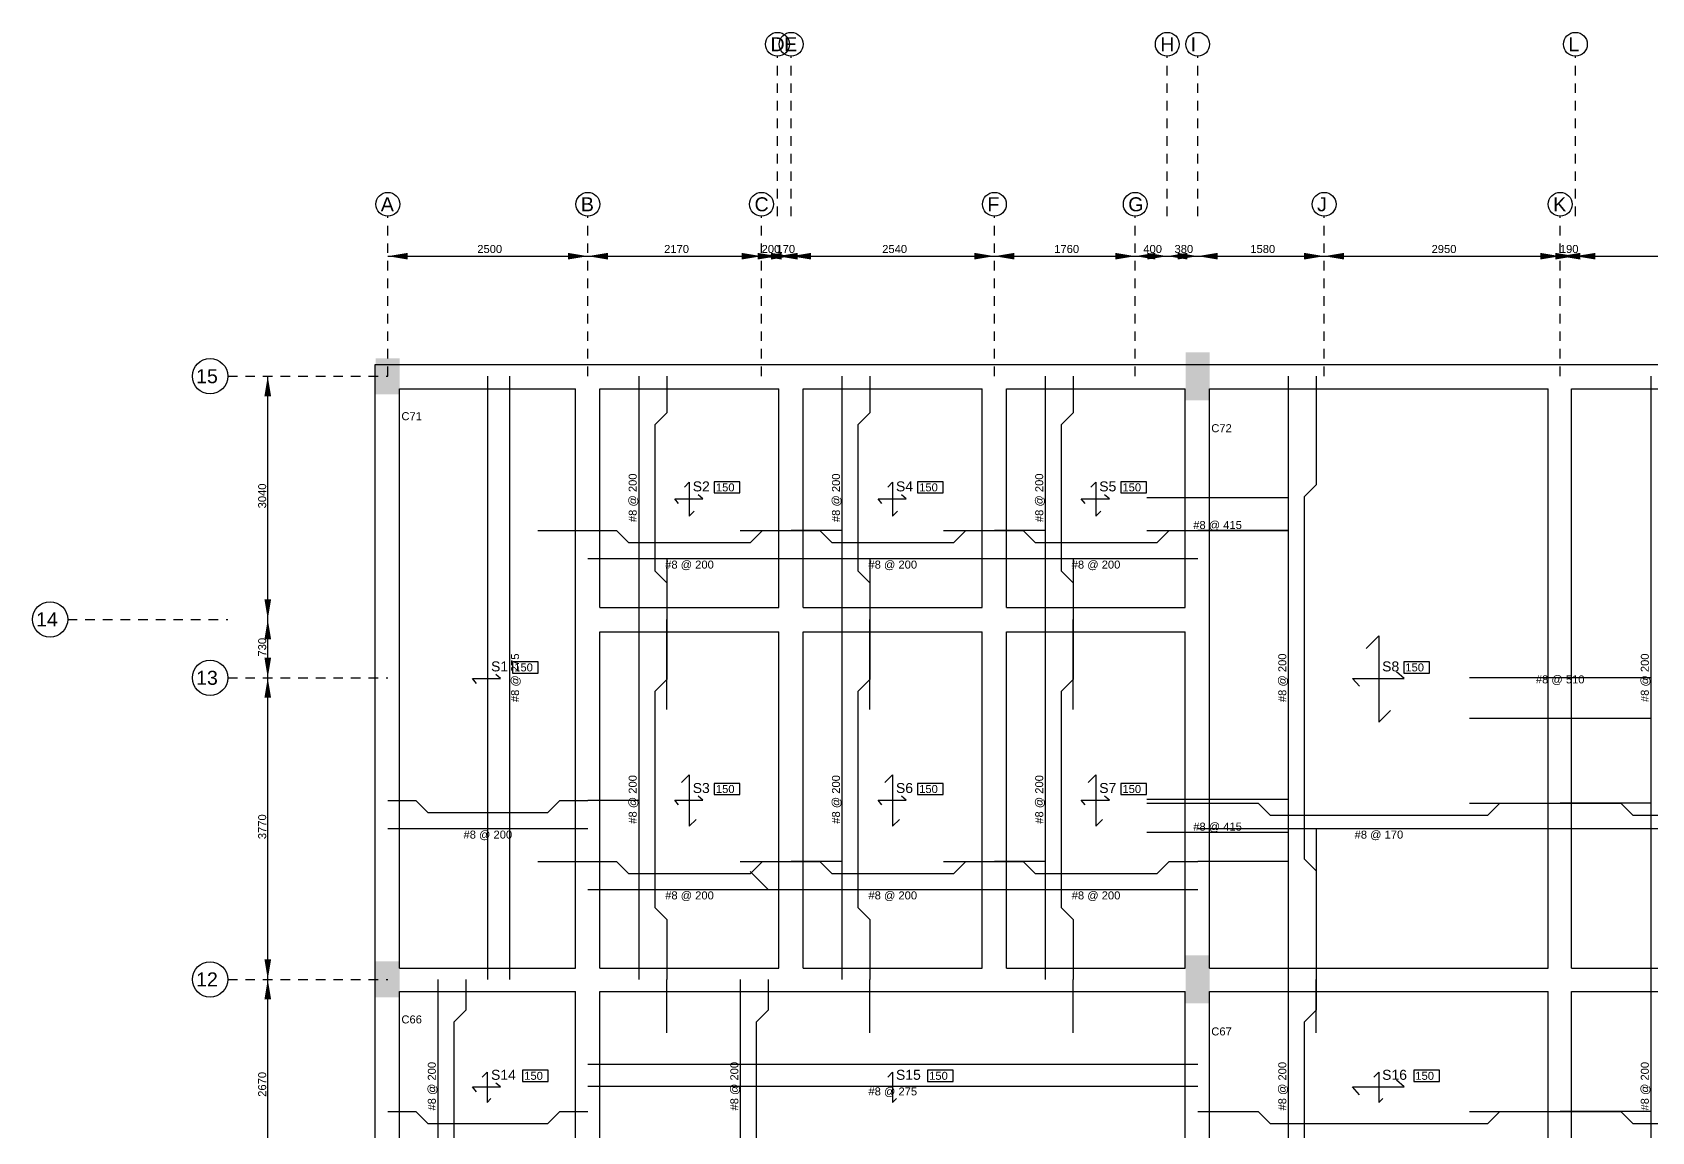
# Model space of a CAD drawing. Extents: x 26.9 to 91.8, y -5 to 59.7.
# Drawn here: x 26.94 to 47.17, y 45.94 to 59.68 of the extents above; entities that cross this region are included whole.
import ezdxf
from ezdxf.enums import TextEntityAlignment as Align

# ---------------------------------------------------------------- set-up
doc = ezdxf.new("R2010")
doc.units = 0
doc.linetypes.add('ACAD_ISO02W100', pattern=[15, 12, -3])
for name, color, linetype in [('CenterLine', 253, 'CONTINUOUS'), ('Column_Name', 4, 'CONTINUOUS'), ('Columns', 6, 'CONTINUOUS'), ('Grid_Dimension', 7, 'CONTINUOUS'), ('GridName', 7, 'CONTINUOUS'), ('Layout', 2, 'CONTINUOUS'), ('Reinforcement-Extra', 140, 'CONTINUOUS'), ('Reinforcement-Xdir', 1, 'CONTINUOUS'), ('Reinforcement-Ydir', 3, 'CONTINUOUS'), ('Slab_Icon', 6, 'CONTINUOUS'), ('Slab_Name', 4, 'CONTINUOUS'), ('Slab_Thick', 4, 'CONTINUOUS')]:
    doc.layers.add(name, color=color, linetype=linetype)
doc.styles.add('STRUDS_Arial', font='ARIAL.TTF', dxfattribs={"height": 0.04})
doc.styles.add('stylebar', font='ARIAL.TTF', dxfattribs={"height": 0.04})

msp = doc.modelspace()

# ---------------------------------------------------------------- linework, layer by layer
at = {"layer": 'CenterLine', "linetype": 'ACAD_ISO02W100', "ltscale": 0.01}
for p, q in [((36.248, 57.38), (36.248, 59.38)), ((36.418, 57.38), (36.418, 59.38)), ((41.118, 57.38), (41.118, 59.38)), ((41.498, 57.38), (41.498, 59.38)), ((46.218, 57.38), (46.218, 59.38)), ((31.378, 55.38), (31.378, 57.38)), ((33.878, 55.38), (33.878, 57.38)), ((36.048, 55.38), (36.048, 57.38)), ((38.958, 55.38), (38.958, 57.38)), ((40.718, 55.38), (40.718, 57.38)), ((43.078, 55.38), (43.078, 57.38)), ((46.028, 55.38), (46.028, 57.38)), ((29.378, 55.38), (31.378, 55.38)), ((27.378, 52.34), (29.378, 52.34)), ((29.378, 51.61), (31.378, 51.61)), ((29.378, 47.84), (31.378, 47.84))]:
    msp.add_line(p, q, dxfattribs=at)
at = {"layer": 'Columns'}
for points in [[(41.348, 55.08), (41.348, 55.68), (41.648, 55.08), (41.648, 55.68)], [(31.228, 55.155), (31.228, 55.605), (31.528, 55.155), (31.528, 55.605)], [(31.228, 47.615), (31.228, 48.065), (31.528, 47.615), (31.528, 48.065)], [(41.348, 47.54), (41.348, 48.14), (41.648, 47.54), (41.648, 48.14)]]:
    msp.add_solid(points, dxfattribs=at)
at = {"layer": 'Grid_Dimension'}
for p, q in [((31.378, 56.88), (33.878, 56.88)), ((33.878, 56.88), (36.048, 56.88)), ((36.048, 56.88), (36.248, 56.88)), ((36.248, 56.88), (36.418, 56.88)), ((36.418, 56.88), (38.958, 56.88)), ((38.958, 56.88), (40.718, 56.88)), ((40.718, 56.88), (41.118, 56.88)), ((41.118, 56.88), (41.498, 56.88)), ((41.498, 56.88), (43.078, 56.88)), ((43.078, 56.88), (46.028, 56.88)), ((46.028, 56.88), (46.218, 56.88)), ((46.218, 56.88), (48.548, 56.88)), ((29.878, 52.34), (29.878, 55.38)), ((29.878, 51.61), (29.878, 52.34)), ((29.878, 47.84), (29.878, 51.61)), ((29.878, 45.17), (29.878, 47.84))]:
    msp.add_line(p, q, dxfattribs=at)
for points in [[(31.378, 56.88), (31.628, 56.9216), (31.378, 56.88), (31.628, 56.8384)], [(33.878, 56.88), (33.628, 56.9216), (33.878, 56.88), (33.628, 56.8384)], [(33.878, 56.88), (34.128, 56.9216), (33.878, 56.88), (34.128, 56.8384)], [(36.048, 56.88), (35.798, 56.9216), (36.048, 56.88), (35.798, 56.8384)], [(36.248, 56.88), (35.998, 56.9216), (36.248, 56.88), (35.998, 56.8384)], [(36.048, 56.88), (36.298, 56.9216), (36.048, 56.88), (36.298, 56.8384)], [(36.418, 56.88), (36.168, 56.9216), (36.418, 56.88), (36.168, 56.8384)], [(36.248, 56.88), (36.498, 56.9216), (36.248, 56.88), (36.498, 56.8384)], [(36.418, 56.88), (36.668, 56.9216), (36.418, 56.88), (36.668, 56.8384)], [(38.958, 56.88), (38.708, 56.9216), (38.958, 56.88), (38.708, 56.8384)], [(38.958, 56.88), (39.208, 56.9216), (38.958, 56.88), (39.208, 56.8384)], [(40.718, 56.88), (40.468, 56.9216), (40.718, 56.88), (40.468, 56.8384)], [(40.718, 56.88), (40.968, 56.9216), (40.718, 56.88), (40.968, 56.8384)], [(41.118, 56.88), (40.868, 56.9216), (41.118, 56.88), (40.868, 56.8384)], [(41.118, 56.88), (41.368, 56.9216), (41.118, 56.88), (41.368, 56.8384)], [(41.498, 56.88), (41.248, 56.9216), (41.498, 56.88), (41.248, 56.8384)], [(41.498, 56.88), (41.748, 56.9216), (41.498, 56.88), (41.748, 56.8384)], [(43.078, 56.88), (42.828, 56.9216), (43.078, 56.88), (42.828, 56.8384)], [(43.078, 56.88), (43.328, 56.9216), (43.078, 56.88), (43.328, 56.8384)], [(46.028, 56.88), (45.778, 56.9216), (46.028, 56.88), (45.778, 56.8384)], [(46.218, 56.88), (45.968, 56.9216), (46.218, 56.88), (45.968, 56.8384)], [(46.028, 56.88), (46.278, 56.9216), (46.028, 56.88), (46.278, 56.8384)], [(46.218, 56.88), (46.468, 56.9216), (46.218, 56.88), (46.468, 56.8384)], [(29.878, 55.38), (29.8364, 55.13), (29.878, 55.38), (29.9196, 55.13)], [(29.878, 52.34), (29.8364, 52.59), (29.878, 52.34), (29.9196, 52.59)], [(29.878, 52.34), (29.8364, 52.09), (29.878, 52.34), (29.9196, 52.09)], [(29.878, 51.61), (29.8364, 51.86), (29.878, 51.61), (29.9196, 51.86)], [(29.878, 51.61), (29.8364, 51.36), (29.878, 51.61), (29.9196, 51.36)], [(29.878, 47.84), (29.8364, 48.09), (29.878, 47.84), (29.9196, 48.09)], [(29.878, 47.84), (29.8364, 47.59), (29.878, 47.84), (29.9196, 47.59)]]:
    msp.add_solid(points, dxfattribs=at)
at = {"layer": 'GridName'}
for centre, radius in [((36.248, 59.5287), 0.1487), ((36.418, 59.5287), 0.1487), ((41.118, 59.5287), 0.1487), ((41.498, 59.5287), 0.1487), ((46.218, 59.5287), 0.1487), ((31.378, 57.5287), 0.1487), ((33.878, 57.5287), 0.1487), ((36.048, 57.5287), 0.1487), ((38.958, 57.5287), 0.1487), ((40.718, 57.5287), 0.1487), ((43.078, 57.5287), 0.1487), ((46.028, 57.5287), 0.1487), ((29.1573, 55.38), 0.2207), ((27.1573, 52.34), 0.2207), ((29.1573, 51.61), 0.2207), ((29.1573, 47.84), 0.2207)]:
    msp.add_circle(centre, radius, dxfattribs=at)
at = {"layer": 'Layout'}
for p, q in [((31.2205, 55.526), (34.0278, 55.526)), ((31.2205, 47.6875), (31.2205, 55.526)), ((33.724, 55.526), (36.5677, 55.526)), ((36.2639, 55.526), (39.1076, 55.526)), ((38.8038, 55.526), (41.6476, 55.526)), ((41.3438, 55.526), (46.1684, 55.526)), ((45.8767, 55.526), (50.7014, 55.526)), ((31.5243, 55.2222), (33.724, 55.2222)), ((31.5243, 47.9792), (31.5243, 55.2222)), ((33.724, 52.184), (33.724, 55.2222)), ((34.0278, 52.4878), (34.0278, 55.2222)), ((34.0278, 55.2222), (36.2639, 55.2222)), ((36.2639, 52.4878), (36.2639, 55.2222)), ((36.5677, 52.4878), (36.5677, 55.2222)), ((36.5677, 55.2222), (38.8038, 55.2222)), ((38.8038, 52.4878), (38.8038, 55.2222)), ((39.1076, 52.4878), (39.1076, 55.2222)), ((39.1076, 55.2222), (41.3438, 55.2222)), ((41.3438, 52.4878), (41.3438, 55.2222)), ((41.6476, 52.184), (41.6476, 55.2222)), ((41.6476, 55.2222), (45.8767, 55.2222)), ((45.8767, 47.9792), (45.8767, 55.2222)), ((46.1684, 47.9792), (46.1684, 55.2222)), ((46.1684, 55.2222), (50.3976, 55.2222)), ((33.724, 47.9792), (33.724, 52.4878)), ((34.0278, 52.4878), (36.2639, 52.4878)), ((36.5677, 52.4878), (38.8038, 52.4878)), ((39.1076, 52.4878), (41.3438, 52.4878)), ((41.6476, 47.9792), (41.6476, 52.4878)), ((34.0278, 47.9792), (34.0278, 52.184)), ((34.0278, 52.184), (36.2639, 52.184)), ((36.2639, 47.9792), (36.2639, 52.184)), ((36.5677, 47.9792), (36.5677, 52.184)), ((36.5677, 52.184), (38.8038, 52.184)), ((38.8038, 47.9792), (38.8038, 52.184)), ((39.1076, 52.184), (41.3438, 52.184)), ((39.1076, 47.9792), (39.1076, 52.184)), ((41.3438, 47.9792), (41.3438, 52.184)), ((31.2205, 45.0139), (31.2205, 47.9792)), ((31.5243, 47.9792), (33.724, 47.9792)), ((34.0278, 47.9792), (36.2639, 47.9792)), ((36.5677, 47.9792), (38.8038, 47.9792)), ((39.1076, 47.9792), (41.3438, 47.9792)), ((41.6476, 47.9792), (45.8767, 47.9792)), ((46.1684, 47.9792), (50.3976, 47.9792)), ((31.5243, 47.6875), (33.724, 47.6875)), ((31.5243, 45.3177), (31.5243, 47.6875)), ((33.724, 45.3177), (33.724, 47.6875)), ((34.0278, 47.6875), (36.5677, 47.6875)), ((34.0278, 45.3177), (34.0278, 47.6875)), ((36.2639, 47.6875), (39.1076, 47.6875)), ((38.8038, 47.6875), (41.3438, 47.6875)), ((41.3438, 45.3177), (41.3438, 47.6875)), ((41.6476, 47.6875), (45.8767, 47.6875)), ((41.6476, 45.3177), (41.6476, 47.6875)), ((45.8767, 45.3177), (45.8767, 47.6875)), ((46.1684, 47.6875), (50.3976, 47.6875)), ((46.1684, 45.3177), (46.1684, 47.6875))]:
    msp.add_line(p, q, dxfattribs=at)
at = {"layer": 'Reinforcement-Extra'}
for p, q in [((42.6305, 53.86), (40.863, 53.86)), ((42.6305, 53.445), (40.863, 53.445)), ((47.1605, 51.61), (44.8955, 51.61)), ((47.1605, 51.1), (44.8955, 51.1)), ((42.6305, 50.09), (40.863, 50.09)), ((42.6305, 49.675), (40.863, 49.675))]:
    msp.add_line(p, q, dxfattribs=at)
at = {"layer": 'Reinforcement-Xdir'}
for p, q in [((33.253, 53.45), (33.878, 53.45)), ((33.878, 53.45), (34.236, 53.45)), ((34.236, 53.45), (34.386, 53.3)), ((35.783, 53.45), (36.418, 53.45)), ((35.91, 53.3), (36.06, 53.45)), ((36.06, 53.45), (36.418, 53.45)), ((37.053, 53.45), (36.418, 53.45)), ((36.418, 53.45), (36.776, 53.45)), ((36.776, 53.45), (36.926, 53.3)), ((38.323, 53.45), (38.958, 53.45)), ((38.45, 53.3), (38.6, 53.45)), ((38.6, 53.45), (38.958, 53.45)), ((39.593, 53.45), (38.958, 53.45)), ((38.958, 53.45), (39.316, 53.45)), ((39.316, 53.45), (39.466, 53.3)), ((40.99, 53.3), (41.14, 53.45)), ((41.14, 53.45), (41.498, 53.45)), ((42.6305, 53.45), (41.498, 53.45)), ((34.386, 53.3), (35.91, 53.3)), ((36.926, 53.3), (38.45, 53.3)), ((39.466, 53.3), (40.99, 53.3)), ((33.878, 53.1), (36.418, 53.1)), ((36.418, 53.1), (38.958, 53.1)), ((38.958, 53.1), (41.498, 53.1)), ((31.378, 50.075), (31.378, 50.075)), ((31.378, 50.075), (31.728, 50.075)), ((31.728, 50.075), (31.878, 49.925)), ((33.378, 49.925), (33.528, 50.075)), ((33.528, 50.075), (33.878, 50.075)), ((34.513, 50.075), (33.878, 50.075)), ((40.863, 50.045), (41.498, 50.045)), ((41.498, 50.045), (42.254, 50.045)), ((42.254, 50.045), (42.404, 49.895)), ((44.8955, 50.045), (46.028, 50.045)), ((45.122, 49.895), (45.272, 50.045)), ((45.272, 50.045), (46.028, 50.045)), ((47.1605, 50.045), (46.028, 50.045)), ((46.028, 50.045), (46.784, 50.045)), ((46.784, 50.045), (46.934, 49.895)), ((31.878, 49.925), (33.378, 49.925)), ((42.404, 49.895), (45.122, 49.895)), ((46.934, 49.895), (49.652, 49.895)), ((31.378, 49.725), (33.878, 49.725)), ((41.498, 49.725), (46.028, 49.725)), ((42.9805, 49.725), (42.9805, 47.84)), ((46.028, 49.725), (50.558, 49.725)), ((33.253, 49.315), (33.878, 49.315)), ((33.878, 49.315), (34.236, 49.315)), ((34.236, 49.315), (34.386, 49.165)), ((35.783, 49.315), (36.418, 49.315)), ((36.133, 48.965), (35.908, 49.19)), ((35.91, 49.165), (36.06, 49.315)), ((36.06, 49.315), (36.418, 49.315)), ((37.053, 49.315), (36.418, 49.315)), ((36.418, 49.315), (36.776, 49.315)), ((36.776, 49.315), (36.926, 49.165)), ((38.323, 49.315), (38.958, 49.315)), ((38.45, 49.165), (38.6, 49.315)), ((38.6, 49.315), (38.958, 49.315)), ((39.593, 49.315), (38.958, 49.315)), ((38.958, 49.315), (39.316, 49.315)), ((39.316, 49.315), (39.466, 49.165)), ((40.99, 49.165), (41.14, 49.315)), ((41.14, 49.315), (41.498, 49.315)), ((42.6305, 49.315), (41.498, 49.315)), ((34.386, 49.165), (35.91, 49.165)), ((36.926, 49.165), (38.45, 49.165)), ((39.466, 49.165), (40.99, 49.165)), ((33.878, 48.965), (36.418, 48.965)), ((36.418, 48.965), (38.958, 48.965)), ((38.958, 48.965), (41.498, 48.965)), ((35.783, 47.84), (35.783, 45.17)), ((36.133, 47.84), (36.133, 47.456)), ((42.6305, 47.84), (42.6305, 45.17)), ((42.9805, 47.84), (42.9805, 47.456)), ((47.1605, 47.84), (47.1605, 45.17)), ((36.133, 47.456), (35.983, 47.306)), ((42.9805, 47.456), (42.8305, 47.306)), ((35.983, 47.306), (35.983, 45.704)), ((42.8305, 47.306), (42.8305, 45.704)), ((31.378, 46.1875), (31.378, 46.1875)), ((31.378, 46.1875), (31.728, 46.1875)), ((31.728, 46.1875), (31.878, 46.0375)), ((33.378, 46.0375), (33.528, 46.1875)), ((33.528, 46.1875), (33.878, 46.1875)), ((33.878, 46.1875), (33.878, 46.1875)), ((31.878, 46.0375), (33.378, 46.0375))]:
    msp.add_line(p, q, dxfattribs=at)
at = {"layer": 'Reinforcement-Ydir'}
for p, q in [((32.628, 47.84), (32.628, 55.38)), ((32.903, 47.84), (32.903, 55.38)), ((34.513, 55.38), (34.513, 52.34)), ((34.863, 55.38), (34.863, 55.38)), ((34.863, 55.38), (34.863, 54.922)), ((37.053, 55.38), (37.053, 52.34)), ((37.403, 55.38), (37.403, 55.38)), ((37.403, 55.38), (37.403, 54.922)), ((39.593, 55.38), (39.593, 52.34)), ((39.943, 55.38), (39.943, 55.38)), ((39.943, 55.38), (39.943, 54.922)), ((42.6305, 55.38), (42.6305, 47.84)), ((42.9805, 55.38), (42.9805, 55.38)), ((42.9805, 55.38), (42.9805, 54.022)), ((47.1605, 55.38), (47.1605, 47.84)), ((34.863, 54.922), (34.713, 54.772)), ((37.403, 54.922), (37.253, 54.772)), ((39.943, 54.922), (39.793, 54.772)), ((34.713, 54.772), (34.713, 52.948)), ((37.253, 54.772), (37.253, 52.948)), ((39.793, 54.772), (39.793, 52.948)), ((42.9805, 54.022), (42.8305, 53.872)), ((42.8305, 53.872), (42.8305, 49.348)), ((34.863, 53.1), (34.863, 52.34)), ((37.403, 53.1), (37.403, 52.34)), ((39.943, 53.1), (39.943, 52.34)), ((34.713, 52.948), (34.863, 52.798)), ((37.253, 52.948), (37.403, 52.798)), ((39.793, 52.948), (39.943, 52.798)), ((34.863, 52.798), (34.863, 52.34)), ((37.403, 52.798), (37.403, 52.34)), ((39.943, 52.798), (39.943, 52.34)), ((34.513, 52.34), (34.513, 47.84)), ((34.863, 51.215), (34.863, 52.34)), ((34.863, 52.34), (34.863, 51.59)), ((37.053, 52.34), (37.053, 47.84)), ((37.403, 51.215), (37.403, 52.34)), ((37.403, 52.34), (37.403, 51.59)), ((39.593, 52.34), (39.593, 47.84)), ((39.943, 51.215), (39.943, 52.34)), ((39.943, 52.34), (39.943, 51.59)), ((34.863, 51.59), (34.713, 51.44)), ((34.713, 51.44), (34.713, 48.74)), ((37.403, 51.59), (37.253, 51.44)), ((37.253, 51.44), (37.253, 48.74)), ((39.943, 51.59), (39.793, 51.44)), ((39.793, 51.44), (39.793, 48.74)), ((42.8305, 49.348), (42.9805, 49.198)), ((42.9805, 49.198), (42.9805, 47.84)), ((34.713, 48.74), (34.863, 48.59)), ((34.863, 48.59), (34.863, 47.84)), ((37.253, 48.74), (37.403, 48.59)), ((37.403, 48.59), (37.403, 47.84)), ((39.793, 48.74), (39.943, 48.59)), ((39.943, 48.59), (39.943, 47.84)), ((32.003, 47.84), (32.003, 45.17)), ((32.353, 47.84), (32.353, 47.84)), ((32.353, 47.84), (32.353, 47.456)), ((34.863, 47.1725), (34.863, 47.84)), ((37.403, 47.1725), (37.403, 47.84)), ((39.943, 47.1725), (39.943, 47.84)), ((42.9805, 47.1725), (42.9805, 47.84)), ((32.353, 47.456), (32.203, 47.306)), ((32.203, 47.306), (32.203, 45.704)), ((33.878, 46.78), (41.498, 46.78)), ((33.878, 46.505), (41.498, 46.505)), ((41.498, 46.1875), (41.498, 46.1875)), ((41.498, 46.1875), (42.254, 46.1875)), ((42.254, 46.1875), (42.404, 46.0375)), ((44.8955, 46.1875), (46.028, 46.1875)), ((45.122, 46.0375), (45.272, 46.1875)), ((45.272, 46.1875), (46.028, 46.1875)), ((47.1605, 46.1875), (46.028, 46.1875)), ((46.028, 46.1875), (46.784, 46.1875)), ((46.784, 46.1875), (46.934, 46.0375)), ((42.404, 46.0375), (45.122, 46.0375)), ((46.934, 46.0375), (49.652, 46.0375))]:
    msp.add_line(p, q, dxfattribs=at)
at = {"layer": 'Slab_Icon'}
for p, q in [((35.0851, 53.9948), (35.1458, 54.0556)), ((35.1458, 54.0556), (35.1458, 53.6302)), ((37.625, 53.9948), (37.6858, 54.0556)), ((37.6858, 54.0556), (37.6858, 53.6302)), ((40.1649, 53.9948), (40.2257, 54.0556)), ((40.2257, 54.0556), (40.2257, 53.6302)), ((35.0122, 53.7882), (34.9635, 53.849)), ((34.9635, 53.849), (35.316, 53.849)), ((35.316, 53.849), (35.2552, 53.8976)), ((37.5521, 53.7882), (37.5035, 53.849)), ((37.5035, 53.849), (37.8559, 53.849)), ((37.8559, 53.849), (37.7951, 53.8976)), ((40.092, 53.7882), (40.0434, 53.849)), ((40.0434, 53.849), (40.3958, 53.849)), ((40.3958, 53.849), (40.3351, 53.8976)), ((35.1458, 53.6302), (35.2066, 53.691)), ((37.6858, 53.6302), (37.7465, 53.691)), ((40.2257, 53.6302), (40.2865, 53.691)), ((43.6042, 51.9774), (43.7622, 52.1354)), ((43.7622, 52.1354), (43.7622, 51.0538)), ((32.4844, 51.5399), (32.4358, 51.6007)), ((32.4358, 51.6007), (32.7882, 51.6007)), ((32.7882, 51.6007), (32.7274, 51.6493)), ((43.5191, 51.5035), (43.434, 51.6007)), ((43.434, 51.6007), (44.0781, 51.6007)), ((44.0781, 51.6007), (43.9809, 51.6858)), ((43.7622, 51.0538), (43.908, 51.1997)), ((35.0486, 50.3003), (35.1458, 50.3976)), ((35.1458, 50.3976), (35.1458, 49.7535)), ((37.5885, 50.3003), (37.6858, 50.3976)), ((37.6858, 50.3976), (37.6858, 49.7535)), ((40.1285, 50.3003), (40.2257, 50.3976)), ((40.2257, 50.3976), (40.2257, 49.7535)), ((35.0122, 50.0208), (34.9635, 50.0816)), ((34.9635, 50.0816), (35.316, 50.0816)), ((35.316, 50.0816), (35.2552, 50.1302)), ((37.5521, 50.0208), (37.5035, 50.0816)), ((37.5035, 50.0816), (37.8559, 50.0816)), ((37.8559, 50.0816), (37.7951, 50.1302)), ((40.092, 50.0208), (40.0434, 50.0816)), ((40.0434, 50.0816), (40.3958, 50.0816)), ((40.3958, 50.0816), (40.3351, 50.1302)), ((35.1458, 49.7535), (35.2309, 49.8385)), ((37.6858, 49.7535), (37.7708, 49.8385)), ((40.2257, 49.7535), (40.3108, 49.8385)), ((32.5573, 46.6181), (32.6181, 46.6788)), ((32.6181, 46.6788), (32.6181, 46.3021)), ((32.7882, 46.4965), (32.7274, 46.5451)), ((37.625, 46.6181), (37.6858, 46.6788)), ((37.6858, 46.6788), (37.6858, 46.3021)), ((43.7014, 46.6181), (43.7622, 46.6788)), ((43.7622, 46.6788), (43.7622, 46.3021)), ((44.0781, 46.4965), (43.9809, 46.5816)), ((32.4844, 46.4358), (32.4358, 46.4965)), ((32.4358, 46.4965), (32.7882, 46.4965)), ((32.6181, 46.3021), (32.6667, 46.3507)), ((37.6858, 46.3021), (37.7344, 46.3507)), ((43.5191, 46.3993), (43.434, 46.4965)), ((43.434, 46.4965), (44.0781, 46.4965)), ((43.7622, 46.3021), (43.8108, 46.3507))]:
    msp.add_line(p, q, dxfattribs=at)
at = {"layer": 'Slab_Thick'}
for p, q in [((35.778, 54.06), (35.458, 54.06)), ((35.458, 54.06), (35.458, 53.92)), ((35.778, 53.92), (35.778, 54.06)), ((38.318, 54.06), (37.998, 54.06)), ((37.998, 54.06), (37.998, 53.92)), ((38.318, 53.92), (38.318, 54.06)), ((40.858, 54.06), (40.538, 54.06)), ((40.538, 54.06), (40.538, 53.92)), ((40.858, 53.92), (40.858, 54.06)), ((35.458, 53.92), (35.778, 53.92)), ((37.998, 53.92), (38.318, 53.92)), ((40.538, 53.92), (40.858, 53.92)), ((33.258, 51.81), (32.938, 51.81)), ((32.938, 51.81), (32.938, 51.67)), ((33.258, 51.67), (33.258, 51.81)), ((44.393, 51.81), (44.073, 51.81)), ((44.073, 51.81), (44.073, 51.67)), ((44.393, 51.67), (44.393, 51.81)), ((32.938, 51.67), (33.258, 51.67)), ((44.073, 51.67), (44.393, 51.67)), ((35.778, 50.29), (35.458, 50.29)), ((35.458, 50.29), (35.458, 50.15)), ((35.778, 50.15), (35.778, 50.29)), ((38.318, 50.29), (37.998, 50.29)), ((37.998, 50.29), (37.998, 50.15)), ((38.318, 50.15), (38.318, 50.29)), ((40.858, 50.29), (40.538, 50.29)), ((40.538, 50.29), (40.538, 50.15)), ((40.858, 50.15), (40.858, 50.29)), ((35.458, 50.15), (35.778, 50.15)), ((37.998, 50.15), (38.318, 50.15)), ((40.538, 50.15), (40.858, 50.15)), ((33.383, 46.705), (33.063, 46.705)), ((33.063, 46.705), (33.063, 46.565)), ((33.063, 46.565), (33.383, 46.565)), ((33.383, 46.565), (33.383, 46.705)), ((38.443, 46.705), (38.123, 46.705)), ((38.123, 46.705), (38.123, 46.565)), ((38.123, 46.565), (38.443, 46.565)), ((38.443, 46.565), (38.443, 46.705)), ((44.518, 46.705), (44.198, 46.705)), ((44.198, 46.705), (44.198, 46.565)), ((44.198, 46.565), (44.518, 46.565)), ((44.518, 46.565), (44.518, 46.705))]:
    msp.add_line(p, q, dxfattribs=at)

# ---------------------------------------------------------------- texts
at = {"layer": 'Column_Name', "style": 'STRUDS_Arial'}
for s, p in [('C71', (31.548, 54.83)), ('C72', (41.668, 54.68)), ('C66', (31.548, 47.29)), ('C67', (41.668, 47.14))]:
    msp.add_text(s, height=0.1, dxfattribs=at).set_placement(p)
at = {"layer": 'Grid_Dimension', "style": 'stylebar'}
for s, p in [('2500', (32.496, 56.92)), ('2170', (34.831, 56.92)), ('200', (36.049, 56.92)), ('170', (36.234, 56.92)), ('2540', (37.556, 56.92)), ('1760', (39.706, 56.92)), ('400', (40.819, 56.92)), ('380', (41.209, 56.92)), ('1580', (42.156, 56.92)), ('2950', (44.421, 56.92)), ('190', (46.024, 56.92))]:
    msp.add_text(s, height=0.1, dxfattribs=at).set_placement(p)
for s, p in [('3040', (29.858, 53.728)), ('730', (29.858, 51.876)), ('3770', (29.858, 49.593)), ('2670', (29.858, 46.373))]:
    msp.add_text(s, height=0.1, rotation=90, dxfattribs=at).set_placement(p)
at = {"layer": 'GridName', "style": 'STRUDS_Arial'}
for s, p in [('D', (36.1605, 59.4412)), ('E', (36.3305, 59.4412)), ('H', (41.0305, 59.4412)), ('I', (41.4105, 59.4412)), ('L', (46.1305, 59.4412)), ('A', (31.2905, 57.4412)), ('B', (33.7905, 57.4412)), ('C', (35.9605, 57.4412)), ('F', (38.8705, 57.4412)), ('G', (40.6305, 57.4412)), ('J', (42.9905, 57.4412)), ('K', (45.9405, 57.4412)), ('15', (28.9823, 55.2925)), ('14', (26.9823, 52.2525)), ('13', (28.9823, 51.5225)), ('12', (28.9823, 47.7525))]:
    msp.add_text(s, height=0.175, dxfattribs=at).set_placement(p)
at = {"layer": 'Reinforcement-Extra', "style": 'STRUDS_Arial'}
for s, p in [('#8 @ 415', (41.7467, 53.47)), ('#8 @ 510', (46.028, 51.54)), ('#8 @ 415', (41.7467, 49.7))]:
    msp.add_text(s, height=0.1, dxfattribs=at).set_placement(p, align=Align.CENTER)
at = {"layer": 'Reinforcement-Xdir', "style": 'STRUDS_Arial'}
for s, p in [('#8 @ 200', (35.148, 52.975)), ('#8 @ 200', (37.688, 52.975)), ('#8 @ 200', (40.228, 52.975)), ('#8 @ 200', (32.628, 49.6)), ('#8 @ 170', (43.763, 49.6)), ('#8 @ 200', (35.148, 48.84)), ('#8 @ 200', (37.688, 48.84)), ('#8 @ 200', (40.228, 48.84))]:
    msp.add_text(s, height=0.1, dxfattribs=at).set_placement(p, align=Align.CENTER)
for p in [(35.758, 46.505), (42.6055, 46.505), (47.1355, 46.505)]:
    msp.add_text('#8 @ 200', height=0.1, rotation=90, dxfattribs=at).set_placement(p, align=Align.CENTER)
at = {"layer": 'Reinforcement-Ydir', "style": 'STRUDS_Arial'}
for s, p in [('#8 @ 200', (34.488, 53.86)), ('#8 @ 200', (37.028, 53.86)), ('#8 @ 200', (39.568, 53.86)), ('#8 @ 275', (33.018, 51.61)), ('#8 @ 200', (42.6055, 51.61)), ('#8 @ 200', (47.1355, 51.61)), ('#8 @ 200', (34.488, 50.09)), ('#8 @ 200', (37.028, 50.09)), ('#8 @ 200', (39.568, 50.09)), ('#8 @ 200', (31.978, 46.505))]:
    msp.add_text(s, height=0.1, rotation=90, dxfattribs=at).set_placement(p, align=Align.CENTER)
msp.add_text('#8 @ 275', height=0.1, dxfattribs=at).set_placement((37.688, 46.39), align=Align.CENTER)
at = {"layer": 'Slab_Name', "style": 'STRUDS_Arial'}
for s, p in [('S2', (35.188, 53.94)), ('S4', (37.728, 53.94)), ('S5', (40.268, 53.94)), ('S1', (32.668, 51.69)), ('S8', (43.803, 51.69)), ('S3', (35.188, 50.17)), ('S6', (37.728, 50.17)), ('S7', (40.268, 50.17)), ('S14', (32.668, 46.585)), ('S15', (37.728, 46.585)), ('S16', (43.803, 46.585))]:
    msp.add_text(s, height=0.125, dxfattribs=at).set_placement(p)
at = {"layer": 'Slab_Thick', "style": 'STRUDS_Arial'}
for p in [(35.478, 53.94), (38.018, 53.94), (40.558, 53.94), (32.958, 51.69), (44.093, 51.69), (35.478, 50.17), (38.018, 50.17), (40.558, 50.17), (33.083, 46.585), (38.143, 46.585), (44.218, 46.585)]:
    msp.add_text('150', height=0.1, dxfattribs=at).set_placement(p)

doc.saveas('drawing.dxf')
